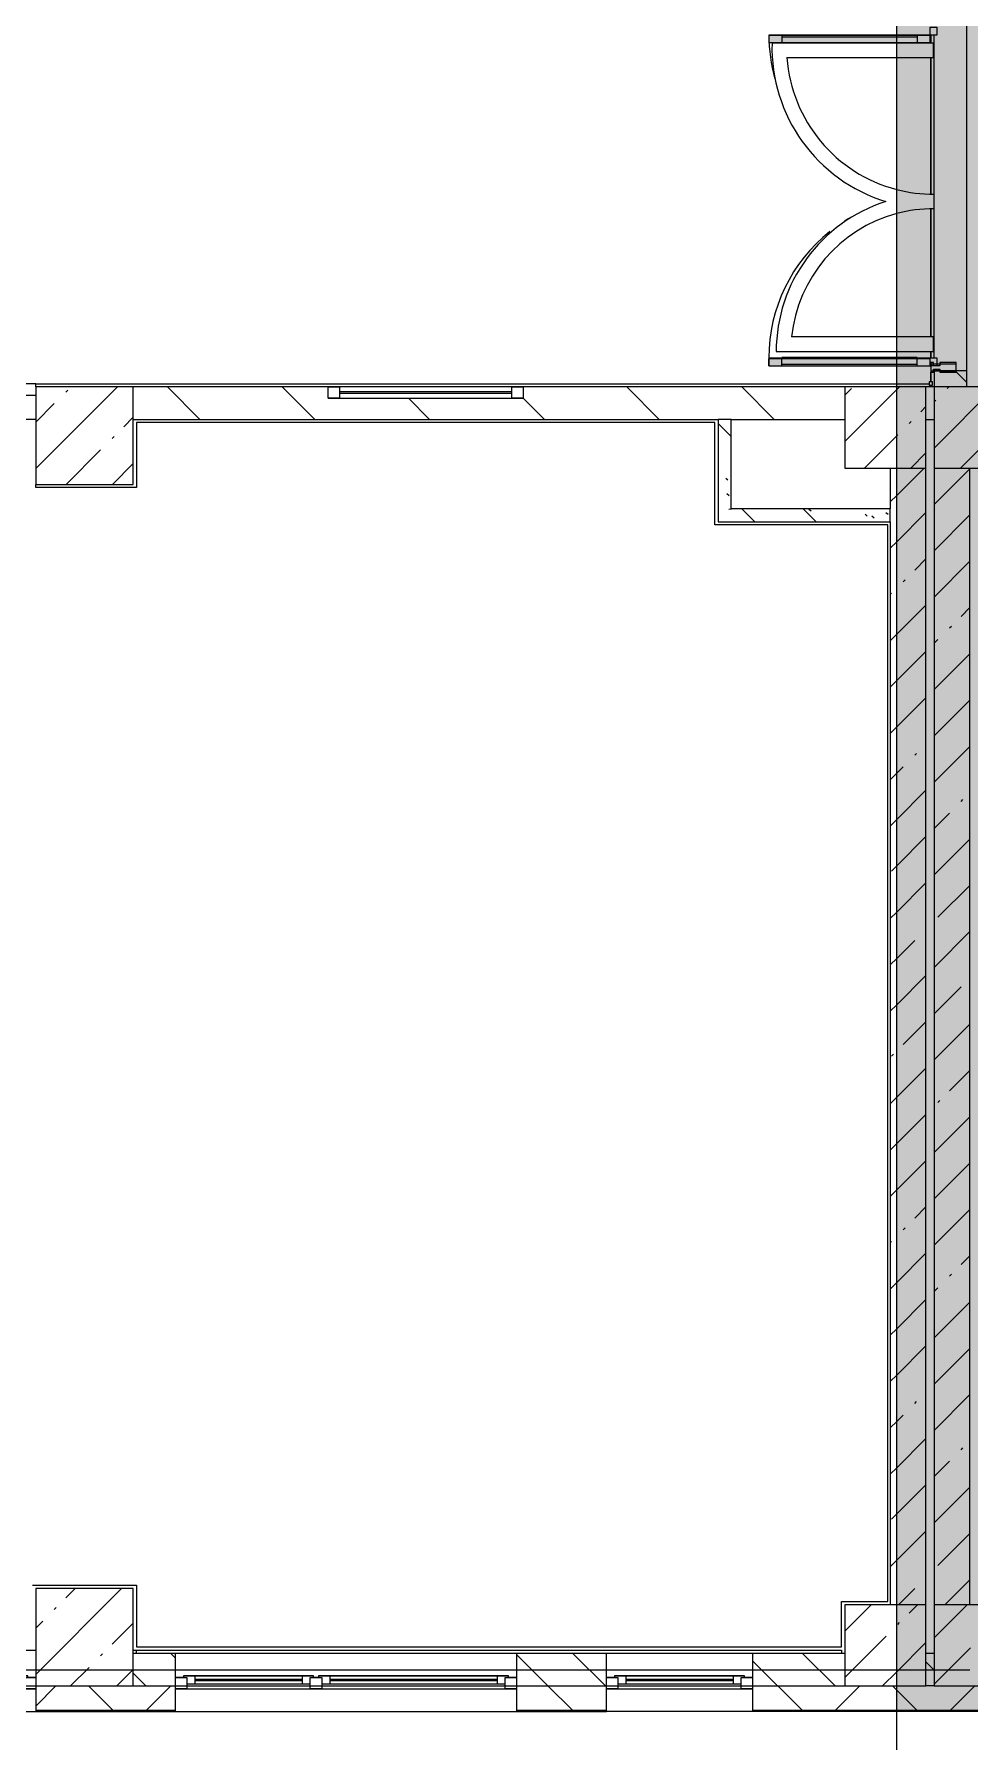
# Model space of a CAD drawing. Header units: millimetres. Extents: x -8624 to 200327, y -8553 to 29000.
# Drawn here: x 33000 to 38760, y -444 to 10073 of the extents above; entities that cross this region are included whole.
import ezdxf

# ---------------------------------------------------------------- set-up
doc = ezdxf.new("R2010")
doc.units = ezdxf.units.MM
doc.linetypes.add('Осевая', pattern=[15875, 3175, -2381.25, 7937.5, -2381.25])
doc.layers.add('A-DETL-GENF-1', color=7, linetype='Continuous', lineweight=9, true_color=0xc0c0c0, transparency=0.4)
for name, color, linetype, lineweight, true_color in [('A-DETL-GENF-2', 7, 'Continuous', 5, 0xaaaaaa), ('A-DETL-GENF-3', 7, 'Continuous', 5, 0xb7b7b7), ('A-DETL-GENF-4', 7, 'Continuous', 5, 0xe2e2e2), ('A-DOOR-1', 7, 'Continuous', 5, 0xaaaaaa), ('A-DOOR-3', 7, 'Continuous', 5, 0xb7b7b7), ('A-FLOR-1', 7, 'Continuous', 5, 0xb7b7b7), ('A-FLOR-2', 7, 'Continuous', 5, 0xaaaaaa), ('A-GLAZ-CWMG-1', 7, 'Continuous', 5, 0x737373), ('A-WALL-1', 7, 'Continuous', 5, 0x737373), ('A-WALL-2', 7, 'Continuous', 9, 0x737373), ('I-WALL-2', 7, 'Continuous', 5, 0x737373), ('I-WALL-3', 7, 'Continuous', 5, 0x787878), ('S-COLS-1', 7, 'Continuous', 5, 0x737373)]:
    doc.layers.add(name, color=color, linetype=linetype, lineweight=lineweight, true_color=true_color)
for name, color, linetype, lineweight in [('A-GLAZ', 7, 'Continuous', 5), ('A-GLAZ-CWMG', 7, 'Continuous', 5), ('A-WALL', 7, 'Continuous', 5), ('A-WALL-3', 7, 'Continuous', 9), ('I-WALL', 7, 'Continuous', 5), ('S-COLS', 7, 'Continuous', 5), ('Оси', 7, 'Continuous', 9), ('Оси-2', 7, 'Осевая', 9)]:
    doc.layers.add(name, color=color, linetype=linetype, lineweight=lineweight)
pattern_1 = [(135, (0, 0), (-176.7767, -176.7767), [])]
pattern_2 = [(45, (0, 0), (-353.5534, 353.5534), []), (135, (0, 0), (-353.5534, -353.5534), [])]
pattern_3 = [(45, (0, 0), (-285.123, 285.123), []), (45, (285.12, 0), (-285.123, 285.123), [504.031, -100.806, 16.764, -84.042])]
pattern_4 = [(45, (-38240, -150), (-285.123, 285.123), []), (45, (-37954.88, -150), (-285.123, 285.123), [504.031, -100.806, 16.764, -84.042])]
pattern_5 = [(45, (-38240, -7650), (-285.123, 285.123), []), (45, (-37954.88, -7650), (-285.123, 285.123), [504.031, -100.806, 16.764, -84.042])]
pattern_6 = [(135, (0, 0), (-377.171, -377.171), [533.4, -88.9, 17.78, -88.9]), (135, (0, 376.94), (-377.171, -377.171), []), (50, (0, 0), (637.6445, -55.7866), [66.675, -733.425]), (355, (0, 0), (-123.349, 668.699), [53.34, -586.74]), (100.451, (53.14, -4.65), (514.299, 612.908), [56.665, -623.315]), (46.184, (0, 177.8), (948.776, -147.15), [100.012, -1100.137]), (96.636, (79.1, 165.5), (830.91, 865.997), [84.998, -934.973]), (351.184, (0, 177.8), (830.918, 865.988), [80.01, -880.11]), (21, (88.9, 133.35), (530.6506, -357.928), [66.675, -733.425]), (326, (88.9, 133.35), (216.308, 644.658), [53.34, -586.74]), (71.451, (133.1, 103.5), (746.96, 286.724), [56.665, -623.315]), (37.5, (0, 0), (10.8105, 295.9426), [16.764, -562.864, 16.764, -578.866, -588.962]), (37.5, (0, 0), (10.8105, 295.9426), [-1175.258, 16.764, -572.198]), (7.5, (0, 0), (233.8692, 350.6318), [16.764, -322.834, 16.764, -549.529, -224.472]), (7.5, (0, 0), (233.8692, 350.6318), [-905.891, 16.764, -207.708]), (327.5, (-198.25, 0), (474.5678, -20.0513), [16.764, -205.486, 16.764, -676.656, -920.115]), (327.5, (-198.25, 0), (474.5678, -20.0513), [-915.67, 16.764, -903.351]), (317.5, (-287.15, 0), (518.452, 88.9934), [16.764, -272.161, 16.764, -443.738, -653.415]), (317.5, (-287.15, 0), (518.452, 88.9934), [-749.427, 16.764, -636.651])]
pattern_7 = [(135, (0, 0), (-353.5534, -353.5534), [])]

# ---------------------------------------------------------------- blocks, each defined once
blk = doc.blocks.new('BSC_Колонна _Прямоугольная - 500х500-23286270-3_1_2_птичка копия 1')
at = {"layer": 'S-COLS'}
h = blk.add_hatch(dxfattribs=at)
h.set_pattern_fill('FP_2', color=256, style=0, pattern_type=2)
h.set_pattern_definition([(45, (-38790, -7650), (-285.123, 285.123), []), (45, (-38504.88, -7650), (-285.123, 285.123), [504.031, -100.806, 16.764, -84.042])])
h.paths.add_polyline_path([(-250, -250), (250, -250), (250, 250), (-250, 250), (-250, -119)])
at = {"layer": 'S-COLS-1'}
for p, q in [((250, 250), (-250, 250)), ((-250, 250), (-250, -250)), ((250, -250), (250, 250)), ((-250, -250), (250, -250))]:
    blk.add_line(p, q, dxfattribs=at)
blk = doc.blocks.new('BSC_Колонна _Прямоугольная - 500х500-V7-3_1_2_птичка копия 1')
at = {"layer": 'S-COLS'}
h = blk.add_hatch(dxfattribs=at)
h.set_pattern_fill('FP_9', color=256, style=0, pattern_type=2)
h.set_pattern_definition([(45, (-38790, -150), (-285.123, 285.123), []), (45, (-38504.88, -150), (-285.123, 285.123), [504.031, -100.806, 16.764, -84.042])])
h.paths.add_polyline_path([(-250, -250), (250, -250), (250, 250), (-250, 250), (-250, -75)])
at = {"layer": 'S-COLS-1'}
for p, q in [((250, 250), (-250, 250)), ((-250, 250), (-250, -250)), ((250, -250), (250, 250)), ((-250, -250), (250, -250))]:
    blk.add_line(p, q, dxfattribs=at)
blk = doc.blocks.new('BSC_Колонна _Прямоугольная - 600х600-V25-3_1_2_птичка копия 1')
at = {"layer": 'S-COLS'}
h = blk.add_hatch(dxfattribs=at)
h.set_pattern_fill('FP_36', color=256, style=0, pattern_type=2)
h.set_pattern_definition([(45, (-33310, -7600), (-285.123, 285.123), []), (45, (-33024.88, -7600), (-285.123, 285.123), [504.031, -100.806, 16.764, -84.042])])
h.paths.add_polyline_path([(-270, -300), (300, -300), (300, 300), (-300, 300), (-300, -300)])
for p, q in [((300, 300), (-300, 300)), ((-300, 300), (-300, -300)), ((300, -300), (300, 300)), ((-300, -300), (300, -300))]:
    blk.add_line(p, q, dxfattribs=at)
blk = doc.blocks.new('BSC_Колонна _Прямоугольная - 600х600-V26-3_1_2_птичка копия 1')
at = {"layer": 'S-COLS'}
h = blk.add_hatch(dxfattribs=at)
h.set_pattern_fill('FP_37', color=256, style=0, pattern_type=2)
h.set_pattern_definition([(45, (-33310, -200), (-285.123, 285.123), []), (45, (-33024.88, -200), (-285.123, 285.123), [504.031, -100.806, 16.764, -84.042])])
h.paths.add_polyline_path([(-300, -300), (300, -300), (300, 300), (-300, 300), (-300, -125)])
for p, q in [((300, 300), (-300, 300)), ((-300, 300), (-300, -300)), ((300, -300), (300, 300)), ((-300, -300), (300, -300))]:
    blk.add_line(p, q, dxfattribs=at)
blk = doc.blocks.new('120_Окно_СКБ_2Ст - 120_Окно_СКБ_2Ст 2100х2400 _мал створка справа_-22446225-3_1_2_птичка копия 1')
at = {"layer": 'A-GLAZ'}
for p, q in [((-1050, -127), (-1050, -57)), ((-1050, -57), (-980, -57)), ((1050, -57), (-1050, -57)), ((-980, -57), (-980, -127)), ((150, -87), (-980, -87)), ((-980, -87), (-980, -127)), ((-930, -137), (-930, -87)), ((100, -137), (100, -87)), ((150, -127), (150, -57)), ((150, -57), (220, -57)), ((150, -127), (150, -87)), ((220, -57), (220, -127)), ((980, -87), (220, -87)), ((220, -87), (220, -127)), ((270, -137), (270, -87)), ((930, -137), (930, -87)), ((980, -127), (980, -57)), ((980, -57), (1050, -57)), ((980, -127), (980, -87)), ((1050, -57), (1050, -127)), ((-980, -127), (-1050, -127)), ((-1050, -127), (-1000, -127)), ((-980, -127), (-1000, -127)), ((-1000, -127), (-1000, -137)), ((-1000, -137), (170, -137)), ((170, -137), (-1000, -137)), ((-930, -107), (100, -107)), ((100, -117), (-930, -117)), ((220, -127), (150, -127)), ((170, -127), (150, -127)), ((170, -127), (200, -127)), ((170, -137), (170, -127)), ((220, -127), (200, -127)), ((200, -127), (200, -137)), ((200, -137), (1000, -137)), ((1000, -137), (200, -137)), ((270, -107), (930, -107)), ((930, -117), (270, -117)), ((1050, -127), (980, -127)), ((1000, -127), (980, -127)), ((1000, -127), (1050, -127)), ((1000, -137), (1000, -127))]:
    blk.add_line(p, q, dxfattribs=at)
blk = doc.blocks.new('120_Окно_СКБ_1Ст - 120_Окно_СКБ_1Ст 900х2500_h_-22445987-3_1_2_птичка копия 1')
at = {"layer": 'A-GLAZ'}
for p, q in [((-450, -127), (-450, -57)), ((-450, -57), (-380, -57)), ((450, -57), (-450, -57)), ((-380, -57), (-380, -127)), ((380, -87), (-380, -87)), ((-380, -87), (-380, -127)), ((-330, -137), (-330, -87)), ((330, -137), (330, -87)), ((380, -127), (380, -57)), ((380, -57), (450, -57)), ((380, -127), (380, -87)), ((450, -57), (450, -127)), ((-380, -127), (-450, -127)), ((-450, -127), (-400, -127)), ((-380, -127), (-400, -127)), ((-400, -127), (-400, -137)), ((-400, -137), (400, -137)), ((400, -137), (-400, -137)), ((-330, -107), (330, -107)), ((330, -117), (-330, -117)), ((450, -127), (380, -127)), ((400, -127), (380, -127)), ((400, -127), (450, -127)), ((400, -137), (400, -127))]:
    blk.add_line(p, q, dxfattribs=at)
blk = doc.blocks.new('BSC_Колонна _Прямоугольная - 500х500-V57-3_1_2_птичка копия 1')
at = {"layer": 'S-COLS'}
h = blk.add_hatch(dxfattribs=at)
h.set_pattern_fill('FP_67', color=256, style=0, pattern_type=2)
h.set_pattern_definition(pattern_4)
h.paths.add_polyline_path([(-250, -250), (70, -250), (70, 250), (-250, 250), (-250, -75)])
h = blk.add_hatch(dxfattribs=at)
h.set_pattern_fill('FP_67', color=256, style=0, pattern_type=2)
h.set_pattern_definition(pattern_4)
h.paths.add_polyline_path([(250, -250), (250, 250), (70, 250), (70, -250), (134, -250)])
for p, q in [((70, 250), (-250, 250)), ((-250, 250), (-250, -250)), ((-250, -250), (70, -250))]:
    blk.add_line(p, q, dxfattribs=at)
at = {"layer": 'S-COLS-1'}
for p, q in [((250, 250), (70, 250)), ((250, -250), (250, 250)), ((70, -250), (250, -250))]:
    blk.add_line(p, q, dxfattribs=at)
blk = doc.blocks.new('BSC_Колонна _Прямоугольная - 500х500-V58-3_1_2_птичка копия 1')
at = {"layer": 'S-COLS'}
h = blk.add_hatch(dxfattribs=at)
h.set_pattern_fill('FP_68', color=256, style=0, pattern_type=2)
h.set_pattern_definition(pattern_5)
h.paths.add_polyline_path([(-250, -250), (70, -250), (70, 250), (-250, 250)])
h = blk.add_hatch(dxfattribs=at)
h.set_pattern_fill('FP_68', color=256, style=0, pattern_type=2)
h.set_pattern_definition(pattern_5)
h.paths.add_polyline_path([(250, -250), (250, 250), (70, 250), (70, -250), (134, -250)])
for p, q in [((70, 250), (-250, 250)), ((-250, 250), (-250, -250)), ((-250, -250), (70, -250))]:
    blk.add_line(p, q, dxfattribs=at)
at = {"layer": 'S-COLS-1'}
for p, q in [((250, 250), (70, 250)), ((250, -250), (250, 250)), ((70, -250), (250, -250))]:
    blk.add_line(p, q, dxfattribs=at)
blk = doc.blocks.new('120_Окно_СКБ_1Ст - 120_Окно_СКБ_1Ст 400х1200 EI30-24228909-3_1_2_птичка копия 1')
at = {"layer": 'A-GLAZ'}
for p, q in [((-600, 30), (-600, 100)), ((-600, 100), (-530, 100)), ((600, 100), (-600, 100)), ((-530, 30), (-600, 30)), ((-600, 30), (600, 30)), ((-530, 100), (-530, 30)), ((530, 70), (-530, 70)), ((530, 60), (-530, 60)), ((530, 30), (530, 100)), ((530, 100), (600, 100)), ((600, 30), (530, 30)), ((600, 100), (600, 30))]:
    blk.add_line(p, q, dxfattribs=at)
blk = doc.blocks.new('Прямоугольный импост - 50 x 70 мм-31700031-3_1_2_птичка копия 1')
at = {"layer": 'A-GLAZ-CWMG'}
for p, q in [((-70, 35), (0, 35)), ((-70, -35), (-70, 35)), ((0, -35), (-70, -35)), ((0, -15), (0, -35))]:
    blk.add_line(p, q, dxfattribs=at)
blk = doc.blocks.new('Прямоугольный импост - Импост структурный с накладкой - 160мм Темный-31239214-3_1_2_птичка копия 1')
at = {"layer": 'A-GLAZ-CWMG-1'}
for p, q in [((-50, 0), (-50, 17)), ((-50, 17), (0, 17)), ((-40, 0), (-50, 0)), ((-40, -40), (-40, 0)), ((0, 0), (-10, 0)), ((-10, 0), (-10, -40)), ((0, 17), (0, 0)), ((-50, -140), (-50, -40)), ((-50, -40), (-40, -40)), ((-10, -40), (0, -40)), ((0, -40), (0, -140)), ((0, -140), (-50, -140))]:
    blk.add_line(p, q, dxfattribs=at)
blk = doc.blocks.new('Дверь_Витражная_остекление_ - ДВН_ДАО_Главный вход_1800 в свету 5-32258809-3_1_2_птичка копия 1')
at = {"layer": 'A-DETL-GENF-4'}
for points in [[(-948, -56), (-948, -20), (-993, -20), (-993, -226), (-948, -226), (-948, -162)], [(1042, -226), (1042, -20), (997, -20), (997, -226)], [(-948, -1013), (-948, -226), (-993, -226), (-993, -1013)], [(1042, -226), (997, -226), (997, -1013), (1042, -1013)]]:
    blk.add_hatch(color=256, dxfattribs=at).paths.add_polyline_path(points)
at = {"layer": 'A-DETL-GENF-2'}
for p, q in [((-993, -1013), (-993, -226)), ((-993, -226), (-993, -1013)), ((-983, -933), (-983, -226)), ((-948, -1013), (-948, -226)), ((-948, -1013), (-948, -226)), ((989, -933), (989, -226)), ((997, -1013), (997, -226)), ((997, -226), (997, -1013)), ((1033, -933), (1033, -226)), ((1042, -1013), (1042, -226)), ((1042, -1013), (1042, -226)), ((-993, -933), (-948, -933)), ((1042, -933), (997, -933)), ((-993, -1013), (-948, -1013)), ((-993, -1013), (-948, -1013)), ((1042, -1013), (997, -1013)), ((997, -1013), (1042, -1013))]:
    blk.add_line(p, q, dxfattribs=at)
at = {"layer": 'A-DETL-GENF-3'}
for p, q in [((-948, -20), (-993, -20)), ((-993, -226), (-993, -20)), ((-948, -20), (-993, -20)), ((-993, -20), (-993, -226)), ((-993, -100), (-948, -100)), ((-983, -226), (-983, -100)), ((-948, -226), (-948, -20)), ((-948, -226), (-948, -20)), ((989, -226), (989, -100)), ((997, -226), (997, -20)), ((997, -20), (997, -226)), ((1042, -100), (997, -100)), ((1033, -226), (1033, -100)), ((1042, -226), (1042, -20)), ((1042, -226), (1042, -20))]:
    blk.add_line(p, q, dxfattribs=at)
at = {"layer": 'A-DOOR-1'}
for p, q in [((-993, -1013), (-993, -226)), ((993, -1013), (993, -226))]:
    blk.add_line(p, q, dxfattribs=at)
for centre, start, end in [((993, -20), 208.9884, 212.16), ((993, -20), 218.4779, 270), ((-993, -20), 270, 285.599)]:
    blk.add_arc(centre, 993, start, end, dxfattribs=at)
at = {"layer": 'A-DOOR-3'}
for p, q in [((-1043, 20), (-993, 20)), ((-1043, -20), (-1043, 20)), ((-993, 20), (-993, -20)), ((993, 20), (1042, 20)), ((993, -20), (993, 20)), ((1042, 20), (1042, -20)), ((-993, -20), (-1043, -20)), ((-993, -226), (-993, -20)), ((993, -226), (993, -20)), ((1042, -20), (993, -20))]:
    blk.add_line(p, q, dxfattribs=at)
blk = doc.blocks.new('Прямоугольный импост - Импост структурный с накладкой - 160мм Темный-31915521-3_1_2_птичка копия 1')
at = {"layer": 'A-GLAZ-CWMG-1'}
for p, q in [((-25, 0), (-25, 17)), ((-25, 17), (25, 17)), ((-15, 0), (-25, 0)), ((-15, -40), (-15, 0)), ((25, 0), (15, 0)), ((15, 0), (15, -40)), ((25, 17), (25, 0)), ((-25, -140), (-25, -40)), ((-25, -40), (-15, -40)), ((15, -40), (25, -40)), ((25, -40), (25, -140)), ((25, -140), (-25, -140))]:
    blk.add_line(p, q, dxfattribs=at)

msp = doc.modelspace()

# ---------------------------------------------------------------- hatches: boundary and pattern name
at = {"layer": 'A-DETL-GENF-1'}
msp.add_hatch(color=256, dxfattribs=at).paths.add_polyline_path([(73932, -251.7), (75850, -251.7), (75850, 3288.3), (84570, 3288.3), (84570, 27348.3), (41910, 27348.3), (41910, 23888.3), (38310.1, 23888.3), (38310.1, -251.7), (72154, -251.7)])
at = {"layer": 'A-WALL'}
h = msp.add_hatch(dxfattribs=at)
h.set_pattern_fill('FP_25', color=256, style=0, pattern_type=2)
h.set_pattern_definition(pattern_1)
h.paths.add_polyline_path([(29982.8, -100), (29982.8, 100), (29809.7, 100), (29809.7, -100)])
h.paths.add_polyline_path([(32110, -100), (32110, 100), (30882.8, 100), (30882.8, -100), (31262, -100)])
h.paths.add_polyline_path([(33870, -100), (33870, 100), (33610, 100), (33610, -100)])
h.paths.add_polyline_path([(36523, -100), (36523, 100), (35970, 100), (35970, -100)])
h.paths.add_polyline_path([(37423, -100), (37990, -100), (37990, 100), (37423, 100), (37423, 75)])
h.paths.add_polyline_path([(19360, -100), (20710, -100), (20710, 100), (19360, 100), (19360, 75)])
h.paths.add_polyline_path([(22510, -100), (22710, -100), (22710, 100), (22510, 100), (22510, 63.6)])
h.paths.add_polyline_path([(17260, -100), (17260, 100), (16510, 100), (16510, -100), (17038.7, -100)])
h.paths.add_polyline_path([(25560, -100), (25560, 100), (24810, 100), (24810, -100)])
h.paths.add_polyline_path([(15260.8, -100), (15610, -100), (15610, 100), (14860, 100), (14860, -100)])
h.paths.add_polyline_path([(21610, -100), (21910, -100), (21910, 100), (21610, 100), (21610, 75)])
h.paths.add_polyline_path([(26160, -100), (26409.7, -100), (26409.7, 100), (26160, 100), (26160, -63.8)])
h.paths.add_polyline_path([(10359.7, -100), (11110, -100), (11110, 100), (10359.7, 100), (10359.7, 75)])
h.paths.add_polyline_path([(7660, -100), (7660, 100), (6830, 100), (6830, -100)])
h.paths.add_polyline_path([(12160, -100), (12160, 100), (12010, 100), (12010, -100)])
h = msp.add_hatch(dxfattribs=at)
h.set_pattern_fill('FP_25', color=256, style=0, pattern_type=2)
h.set_pattern_definition(pattern_1)
h.paths.add_polyline_path([(57041.8, -100), (57810, -100), (57810, 100), (56910, 100), (56910, -100)])
h.paths.add_polyline_path([(55510, -100), (55510, 100), (54760, 100), (54760, -100)])
h.paths.add_polyline_path([(61410, -100), (61610, -100), (61610, 100), (61410, 100), (61410, 42.9)])
h.paths.add_polyline_path([(64260, -100), (64260, 100), (63710, 100), (63710, -100)])
h.paths.add_polyline_path([(65410, -100), (65410, 100), (65160, 100), (65160, -100)])
h.paths.add_polyline_path([(50260, -100), (51010, -100), (51010, 100), (50260, 100), (50260, 75)])
h.paths.add_polyline_path([(52410, -100), (52660, -100), (52660, 100), (52410, 100), (52410, 33.3)])
h.paths.add_polyline_path([(43707.4, -100), (44310, -100), (44310, 100), (43410, 100), (43410, -100)])
h.paths.add_polyline_path([(48152.2, -100), (48160, -100), (48160, 100), (47910, 100), (47910, -100)])
h.paths.add_polyline_path([(41760, -100), (41760, 100), (41140, 100), (41140, -100)])
h.paths.add_polyline_path([(42660, -100), (42910, -100), (42910, 100), (42660, 100), (42660, 75)])
h.paths.add_polyline_path([(38490, -100), (38540, -100), (38540, 100), (38490, 100), (38490, 75)])
h = msp.add_hatch(dxfattribs=at)
h.set_pattern_fill('FP_27', color=256, style=0, pattern_type=2)
h.set_pattern_definition(pattern_2)
h.paths.add_polyline_path([(32110, -250), (32110, -100), (30882.8, -100), (30882.8, -250), (31262, -250)])
h.paths.add_polyline_path([(38310.1, -250), (38310.1, -100), (37423, -100), (37423, -250), (37990, -250)])
h.paths.add_polyline_path([(29982.8, -250), (29982.8, -100), (29209.7, -100), (29209.7, -250), (29484.1, -250)])
h.paths.add_polyline_path([(35970, -250), (36523, -250), (36523, -100), (35970, -100)])
h.paths.add_polyline_path([(33010, -250), (33870, -250), (33870, -100), (33010, -100)])
h.paths.add_polyline_path([(19360, -250), (20710, -250), (20710, -100), (19360, -100)])
h.paths.add_polyline_path([(17260, -250), (17260, -100), (16510, -100), (16510, -250), (17038.7, -250)])
h.paths.add_polyline_path([(25928.3, -250), (26409.7, -250), (26409.7, -100), (24810, -100), (24810, -250)])
h.paths.add_polyline_path([(22710, -250), (22710, -100), (21610, -100), (21610, -250), (22510, -250)])
h.paths.add_polyline_path([(14860, -250), (15610, -250), (15610, -100), (14860, -100)])
h.paths.add_polyline_path([(12593.9, -250), (12760, -250), (12760, -100), (12010, -100), (12010, -250)])
h.paths.add_polyline_path([(10359.7, -250), (11110, -250), (11110, -100), (10359.7, -100)])
h.paths.add_polyline_path([(8259.7, -250), (8259.7, -100), (6830, -100), (6830, -250), (8149.2, -250)])
h.paths.add_polyline_path([(3730, -250), (3730, -100), (-260, -100), (-260, -250), (2815.4, -250)])
h = msp.add_hatch(dxfattribs=at)
h.set_pattern_fill('FP_27', color=256, style=0, pattern_type=2)
h.set_pattern_definition(pattern_2)
h.paths.add_polyline_path([(56627.1, -250), (56627.1, -100), (56410, -100), (56410, -250)])
h.paths.add_polyline_path([(55510, -250), (55510, -100), (54760, -100), (54760, -250)])
h.paths.add_polyline_path([(50260, -250), (51010, -250), (51010, -100), (50260, -100)])
h.paths.add_polyline_path([(48160, -250), (48160, -100), (47410, -100), (47410, -250), (48152.2, -250)])
h.paths.add_polyline_path([(43707.4, -250), (44310, -250), (44310, -100), (42660, -100), (42660, -250)])
h.paths.add_polyline_path([(41760, -250), (41760, -100), (41140, -100), (41140, -250)])
h.paths.add_polyline_path([(52660, -250), (52660, -100), (51910, -100), (51910, -250), (52597, -250)])
h.paths.add_polyline_path([(38327.9, -250), (39040, -250), (39040, -100), (38310.1, -100), (38310.4, -250)])
at = {"layer": 'I-WALL'}
h = msp.add_hatch(dxfattribs=at)
h.set_pattern_fill('FP_26', color=256, style=0, pattern_type=2)
h.set_pattern_definition(pattern_7)
h.paths.add_polyline_path([(38740, 7900), (38740, 8000), (38540, 8000), (38540, 7900)])
h.paths.add_polyline_path([(38740, 10130), (38740, 10230), (38540, 10230), (38540, 10130)])
h = msp.add_hatch(dxfattribs=at)
h.set_pattern_fill('FP_26', color=256, style=0, pattern_type=2)
h.set_pattern_definition(pattern_7)
h.paths.add_polyline_path([(37990, 7700), (37990, 7900), (36010, 7900), (36010, 7830), (34810, 7830), (34810, 7900), (33610, 7900), (33610, 7700), (37290, 7700)])
h.paths.add_polyline_path([(30510, 7700), (30510, 7900), (29809.7, 7900), (29809.7, 7700), (30439.7, 7700)])
h = msp.add_hatch(dxfattribs=at)
h.set_pattern_fill('FP_26', color=256, style=0, pattern_type=2)
h.set_pattern_definition(pattern_7)
h.paths.add_polyline_path([(42130, 7700), (42910, 7700), (42910, 7900), (42130, 7900)])
h.paths.add_polyline_path([(38490, 7700), (38540, 7700), (38540, 7900), (38490, 7900)])
h.paths.add_polyline_path([(39040, 7700), (39630, 7700), (39630, 7900), (39040, 7900), (39040, 7764.4)])
h = msp.add_hatch(dxfattribs=at)
h.set_pattern_fill('FP_23', color=256, style=0, pattern_type=2)
h.set_pattern_definition(pattern_3)
h.paths.add_polyline_path([(38310.1, 400), (38310.1, 7400), (38270, 7400), (38270, 400)])
h = msp.add_hatch(dxfattribs=at)
h.set_pattern_fill('FP_23', color=256, style=0, pattern_type=2)
h.set_pattern_definition(pattern_3)
h.paths.add_polyline_path([(38490, 400), (38490, 7400), (38310.1, 7400), (38310.1, 400), (38480.5, 400)])
h = msp.add_hatch(dxfattribs=at)
h.set_pattern_fill('FP_23', color=256, style=0, pattern_type=2)
h.set_pattern_definition(pattern_3)
h.paths.add_polyline_path([(38540, 400), (38760, 400), (38760, 7400), (38540, 7400), (38540, 1289.9)])
at = {"layer": 'I-WALL-3'}
h = msp.add_hatch(dxfattribs=at)
h.set_pattern_fill('FP_33', color=256, style=0, pattern_type=2)
h.set_pattern_definition(pattern_6)
h.paths.add_polyline_path([(37290, 7150), (37290, 7700), (37210, 7700), (37210, 7150)])
h = msp.add_hatch(dxfattribs=at)
h.set_pattern_fill('FP_33', color=256, style=0, pattern_type=2)
h.set_pattern_definition(pattern_6)
h.paths.add_polyline_path([(38270, 7070), (38270, 7150), (37210, 7150), (37210, 7070)])

# ---------------------------------------------------------------- linework, layer by layer
at = {"layer": 'A-FLOR-1'}
for p, q in [((38519.5, 10065), (38519.5, 10018)), ((38520, 10018), (38520, 10065)), ((38537, 9928), (38537, 10018)), ((38519.5, 9928), (38519.5, 9088.1)), ((38520, 9088.1), (38520, 9928)), ((38540, 8997), (38540, 9087)), ((38519.5, 8995.9), (38519.5, 8207.6)), ((38520, 8207.6), (38520, 8995.9)), ((38537, 8117.6), (38537, 8207.6)), ((38519.5, 8117.6), (38519.5, 8080)), ((38520, 8080), (38520, 8117.6)), ((38519.5, 7991.2), (38519.5, 7931)), ((38519.5, 7911), (38519.5, 7900)), ((38520, 7931), (38520, 7990.6))]:
    msp.add_line(p, q, dxfattribs=at)
for centre, radius, start, end in [((38537, 9992), 905, 255.46254, 270.18994), ((38537, 8118), 879, 89.80445, 104.9812)]:
    msp.add_arc(centre, radius, start, end, dxfattribs=at)
at = {"layer": 'A-FLOR-2'}
for p, q in [((38537, 10018), (37542.3, 10018)), ((37634.3, 9928), (38537, 9928)), ((38537, 8207.6), (37662.6, 8207.6)), ((37568, 8117.6), (38537, 8117.6)), ((33010, 7920), (38509.5, 7920)), ((37190, 7680), (33630, 7680)), ((33630, 7680), (33630, 7280)), ((37190, 7050), (37190, 7680)), ((33010, 7280), (33010, 7300)), ((33630, 7280), (33010, 7280)), ((38255, 7050), (37190, 7050)), ((38255, 420), (38255, 7050)), ((32990, 520), (33630, 520)), ((33630, 520), (33630, 140)), ((37970, 140), (37970, 420)), ((37970, 420), (38255, 420)), ((33630, 140), (37970, 140))]:
    msp.add_line(p, q, dxfattribs=at)
for centre, radius, start, end in [((38537, 9992), 995, 178.50265, 252.82384), ((38537, 9992), 905, 184.05524, 255.46254), ((38537, 8118), 969, 107.65196, 180.02266), ((38537, 8118), 879, 104.9812, 174.14835)]:
    msp.add_arc(centre, radius, start, end, dxfattribs=at)
at = {"layer": 'A-WALL'}
for p, q in [((33870, 100), (33610, 100)), ((33870, -258), (33870, 100)), ((36523, 100), (35970, 100)), ((35970, 100), (35970, -258)), ((36523, -258), (36523, 100)), ((37990, 100), (37423, 100)), ((37423, 100), (37423, -258)), ((32110, -100), (33010, -100)), ((33010, -100), (33010, -258)), ((33870, -100), (35970, -100)), ((36523, -100), (37423, -100)), ((21610, -258), (36523, -258)), ((41140, -258), (36523, -258))]:
    msp.add_line(p, q, dxfattribs=at)
at = {"layer": 'A-WALL-1'}
for p, q in [((38529.5, 7931), (38509.5, 7931)), ((38509.5, 7931), (38509.5, 7911)), ((38509.5, 7911), (38529.5, 7911)), ((38529.5, 7911), (38529.5, 7931)), ((38540, 100), (38490, 100))]:
    msp.add_line(p, q, dxfattribs=at)
at = {"layer": 'A-WALL-2'}
msp.add_line((38540, -100), (38490, -100), dxfattribs=at)
at = {"layer": 'A-WALL-3'}
for p, q in [((37290, 7700), (37210, 7700)), ((38270, 7070), (38270, 7150)), ((33610, -100), (33870, -100)), ((35970, -100), (36523, -100)), ((37423, -100), (37990, -100)), ((33010, -250), (33870, -250)), ((33010, -253), (33870, -253)), ((35970, -250), (36523, -250)), ((35970, -253), (36523, -253)), ((37423, -250), (39040, -250)), ((37423, -253), (39040, -253))]:
    msp.add_line(p, q, dxfattribs=at)
at = {"layer": 'I-WALL'}
for p, q in [((34810, 7900), (33610, 7900)), ((37990, 7900), (36010, 7900)), ((33010, 7700), (30439.7, 7700)), ((33610, 7700), (37210, 7700)), ((37210, 7700), (37210, 7070)), ((37290, 7150), (37290, 7700)), ((37290, 7700), (37990, 7700)), ((38270, 7400), (38270, 7150)), ((37210, 7070), (38270, 7070)), ((38270, 7150), (37290, 7150)), ((38270, 7070), (38270, 400)), ((29809.7, 120), (33010, 120)), ((33610, 120), (37970, 120)), ((33630, 100), (33630, 120)), ((37970, 120), (37970, 100)), ((35970, 100), (33870, 100)), ((37423, 100), (36523, 100))]:
    msp.add_line(p, q, dxfattribs=at)
at = {"layer": 'I-WALL-2'}
for p, q in [((38740, 10230), (38740, 7900)), ((38540, 9087), (38540, 10065)), ((38540, 8080), (38540, 8997)), ((38740, 8000), (38540, 8000)), ((38540, 8000), (38540, 7900)), ((38540, 7900), (38490, 7900)), ((38490, 7700), (38540, 7700)), ((38490, 400), (38490, 7400)), ((38540, 7400), (38540, 400)), ((38760, 400), (38760, 7400))]:
    msp.add_line(p, q, dxfattribs=at)
at = {"layer": 'Оси'}
for p, q in [((38310, -4552.8), (38310, 7947.2)), ((26260, 0), (38760, 0))]:
    msp.add_line(p, q, dxfattribs=at)
at = {"layer": 'Оси-2'}
msp.add_line((38310, 7947.2), (38310, 11277.7), dxfattribs=at)

# ---------------------------------------------------------------- block references
at = {"layer": 'A-DOOR-3', "rotation": 269.9999999999999}
msp.add_blockref('Дверь_Витражная_остекление_ - ДВН_ДАО_Главный вход_1800 в свету 5-32258809-3_1_2_птичка копия 1', (38536, 9072.5), dxfattribs=at)
at = {"layer": 'A-GLAZ'}
msp.add_blockref('120_Окно_СКБ_1Ст - 120_Окно_СКБ_1Ст 400х1200 EI30-24228909-3_1_2_птичка копия 1', (35410, 7800), dxfattribs=at)
at = {"layer": 'A-GLAZ', "rotation": 180}
for name, p in [('120_Окно_СКБ_1Ст - 120_Окно_СКБ_1Ст 900х2500_h_-22445987-3_1_2_птичка копия 1', (32560, -175)), ('120_Окно_СКБ_2Ст - 120_Окно_СКБ_2Ст 2100х2400 _мал створка справа_-22446225-3_1_2_птичка копия 1', (34920, -175)), ('120_Окно_СКБ_1Ст - 120_Окно_СКБ_1Ст 900х2500_h_-22445987-3_1_2_птичка копия 1', (36973, -175))]:
    msp.add_blockref(name, p, dxfattribs=at)
at = {"layer": 'A-GLAZ-CWMG', "extrusion": (0, 0, -1), "rotation": 180}
msp.add_blockref('Прямоугольный импост - 50 x 70 мм-31700031-3_1_2_птичка копия 1', (-33010, 7885), dxfattribs=at)
at = {"layer": 'A-GLAZ-CWMG-1', "extrusion": (0, 0, -1), "rotation": 270.0000000000001}
for name, p in [('Прямоугольный импост - Импост структурный с накладкой - 160мм Темный-31239214-3_1_2_птичка копия 1', (-38536, 8000)), ('Прямоугольный импост - Импост структурный с накладкой - 160мм Темный-31915521-3_1_2_птичка копия 1', (-38536, 8015))]:
    msp.add_blockref(name, p, dxfattribs=at)
at = {"layer": 'S-COLS'}
for name, p in [('BSC_Колонна _Прямоугольная - 600х600-V25-3_1_2_птичка копия 1', (33310, 7600)), ('BSC_Колонна _Прямоугольная - 600х600-V26-3_1_2_птичка копия 1', (33310, 200))]:
    msp.add_blockref(name, p, dxfattribs=at)
at = {"layer": 'S-COLS-1'}
for name, p in [('BSC_Колонна _Прямоугольная - 500х500-V58-3_1_2_птичка копия 1', (38240, 7650)), ('BSC_Колонна _Прямоугольная - 500х500-23286270-3_1_2_птичка копия 1', (38790, 7650)), ('BSC_Колонна _Прямоугольная - 500х500-V57-3_1_2_птичка копия 1', (38240, 150)), ('BSC_Колонна _Прямоугольная - 500х500-V7-3_1_2_птичка копия 1', (38790, 150))]:
    msp.add_blockref(name, p, dxfattribs=at)

doc.saveas('drawing.dxf')
